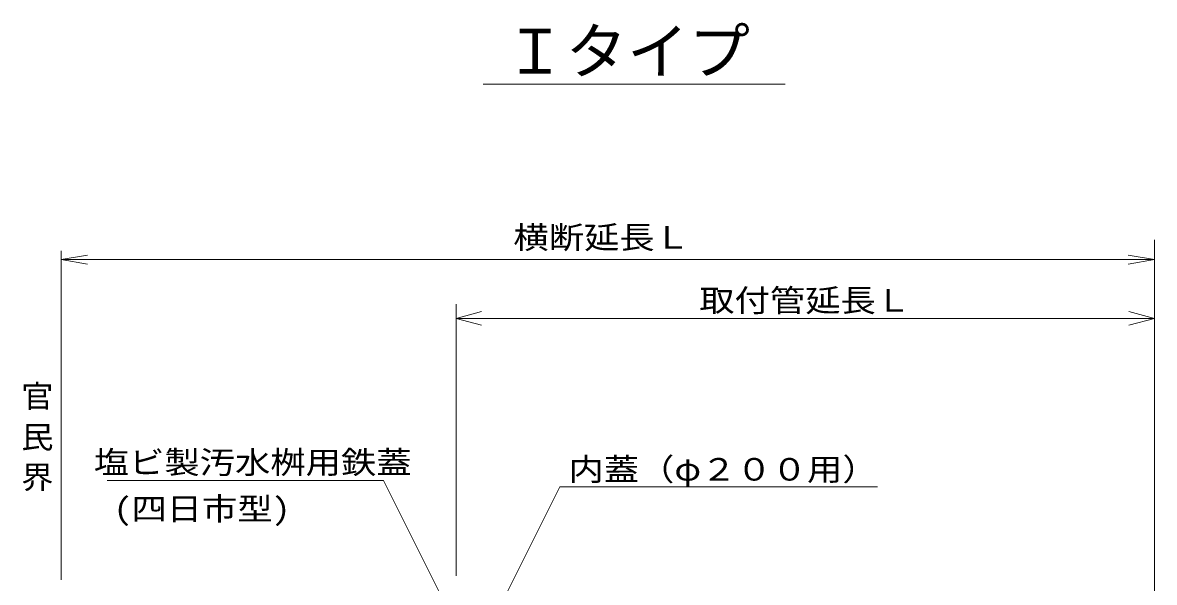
# Model space of a CAD drawing. Units: millimetres on the paper. Extents: x -390 to 406, y -282 to 282.
# Drawn here: x -8.7 to 120.3, y -105.1 to -41.3 of the extents above; entities that cross this region are included whole.
import ezdxf
from ezdxf.enums import TextEntityAlignment as Align

# ---------------------------------------------------------------- set-up
doc = ezdxf.new("R2010")
doc.units = ezdxf.units.MM
doc.layers.add('0-1__0-1__0-1_0', color=7, linetype='Continuous')
doc.layers.add('0-3__0-3__1-0_', color=7, linetype='Continuous', lineweight=18)
doc.layers.add('0-6__0-6_レイヤ3', color=7, linetype='Continuous', lineweight=18)
doc.styles.add('ＭＳ ゴシック', font='')
doc.styles.get('ＭＳ ゴシック').set_extended_font_data('MS Gothic')

msp = doc.modelspace()

# ---------------------------------------------------------------- linework, layer by layer
at = {"layer": '0-3__0-3__1-0_'}
for p, q in [((120.277, -73.349), (120.277, -66.067)), ((-4.322, -104.843), (-4.322, -67.343)), ((-1.322, -67.843), (-4.322, -68.343)), ((-4.322, -68.343), (120.277, -68.343)), ((-1.322, -68.843), (-4.322, -68.343)), ((117.277, -67.843), (120.277, -68.343)), ((117.277, -68.843), (120.277, -68.343)), ((120.277, -107.964), (120.277, -73.349)), ((32.41, -93.538), (0.91, -93.538)), ((39.812, -108.343), (32.41, -93.538))]:
    msp.add_line(p, q, dxfattribs=at)
msp.add_lwpolyline([(42.499, -114.251), (52.499, -94.251), (88.707, -94.239)], dxfattribs=at)
at = {"layer": '0-6__0-6_レイヤ3'}
msp.add_line((43.765, -48.343), (78.209, -48.343), dxfattribs=at)
at = {"layer": '0-6__0-6_レイヤ3', "color": 1}
for p, q in [((40.678, -104.394), (40.678, -73.417)), ((40.678, -75.048), (43.576, -74.271)), ((120.277, -75.048), (117.379, -74.271)), ((40.678, -75.048), (120.277, -75.048)), ((40.678, -75.048), (43.576, -75.824)), ((120.277, -75.048), (117.379, -75.824))]:
    msp.add_line(p, q, dxfattribs=at)

# ---------------------------------------------------------------- texts
at = {"layer": '0-1__0-1__0-1_0', "style": 'ＭＳ ゴシック', "width": 1.15}
for s, p in [('塩ビ製汚水桝用鉄蓋', (-0.618, -93.505)), ('(四日市型)', (1.66, -98.81))]:
    msp.add_text(s, height=2.566, dxfattribs=at).set_placement(p, align=Align.BOTTOM_LEFT)
at = {"layer": '0-3__0-3__1-0_', "style": 'ＭＳ ゴシック', "width": 1.15}
for s, p in [('横断延長Ｌ', (47.212, -67.86)), ('内蓋（φ２００用）', (53.488, -94.302))]:
    msp.add_text(s, height=2.566, dxfattribs=at).set_placement(p, align=Align.BOTTOM_LEFT)
at = {"layer": '0-6__0-6_レイヤ3', "style": 'ＭＳ ゴシック'}
msp.add_text('Ｉタイプ', height=5.132, dxfattribs=at).set_placement((46.178, -48.676), align=Align.BOTTOM_LEFT)
at = {"layer": '0-6__0-6_レイヤ3', "color": 1, "style": 'ＭＳ ゴシック', "width": 1.15}
msp.add_text('取付管延長Ｌ', height=2.566, dxfattribs=at).set_placement((68.397, -75.048), align=Align.BOTTOM_LEFT)
at = {"layer": '0-6__0-6_レイヤ3', "style": 'ＭＳ ゴシック', "width": 1.05}
for s, p in [('官', (-8.892, -85.968)), ('民', (-8.892, -90.622)), ('界', (-8.892, -95.216))]:
    msp.add_text(s, height=2.566, dxfattribs=at).set_placement(p, align=Align.BOTTOM_LEFT)

doc.saveas('drawing.dxf')
